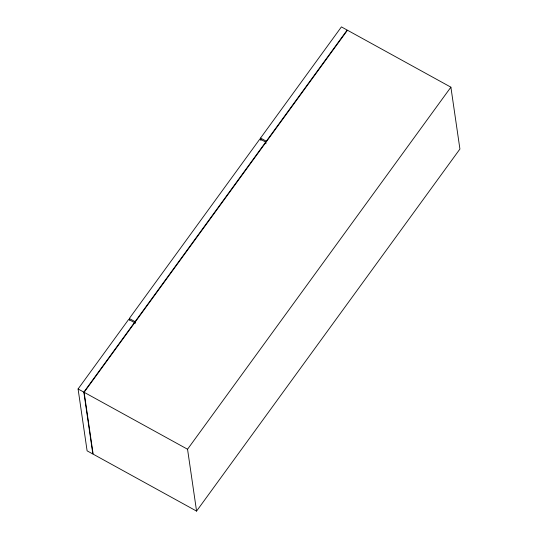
<?xml version="1.0" encoding="UTF-8"?>
<svg xmlns="http://www.w3.org/2000/svg" width="538" height="538" viewBox="0 0 538 538"><rect width="100%" height="100%" fill="white"/><g stroke="black" fill="none" stroke-linecap="round" stroke-linejoin="round"><path stroke-width="0.81" d="M78.084 388.967L128.676 319.404L134.419 322.571L83.834 392.128L92.845 454.005L87.102 450.837L78.084 388.967L83.834 392.128M129.557 320.15L129.315 318.503L259.935 138.925L265.678 142.086L265.92 143.747M260.567 138.051L341.415 26.9L347.158 30.061L266.31 141.218L260.567 138.051L260.923 140.526M135.3 323.331L135.058 321.67L265.678 142.086M84.123 392.289L347.467 30.229L450.891 87.176L459.916 149.039L196.572 511.1L93.148 454.153L84.123 392.289L187.547 449.237L196.572 511.1M187.547 449.237L450.891 87.176M129.315 318.503L135.058 321.67"/></g></svg>
